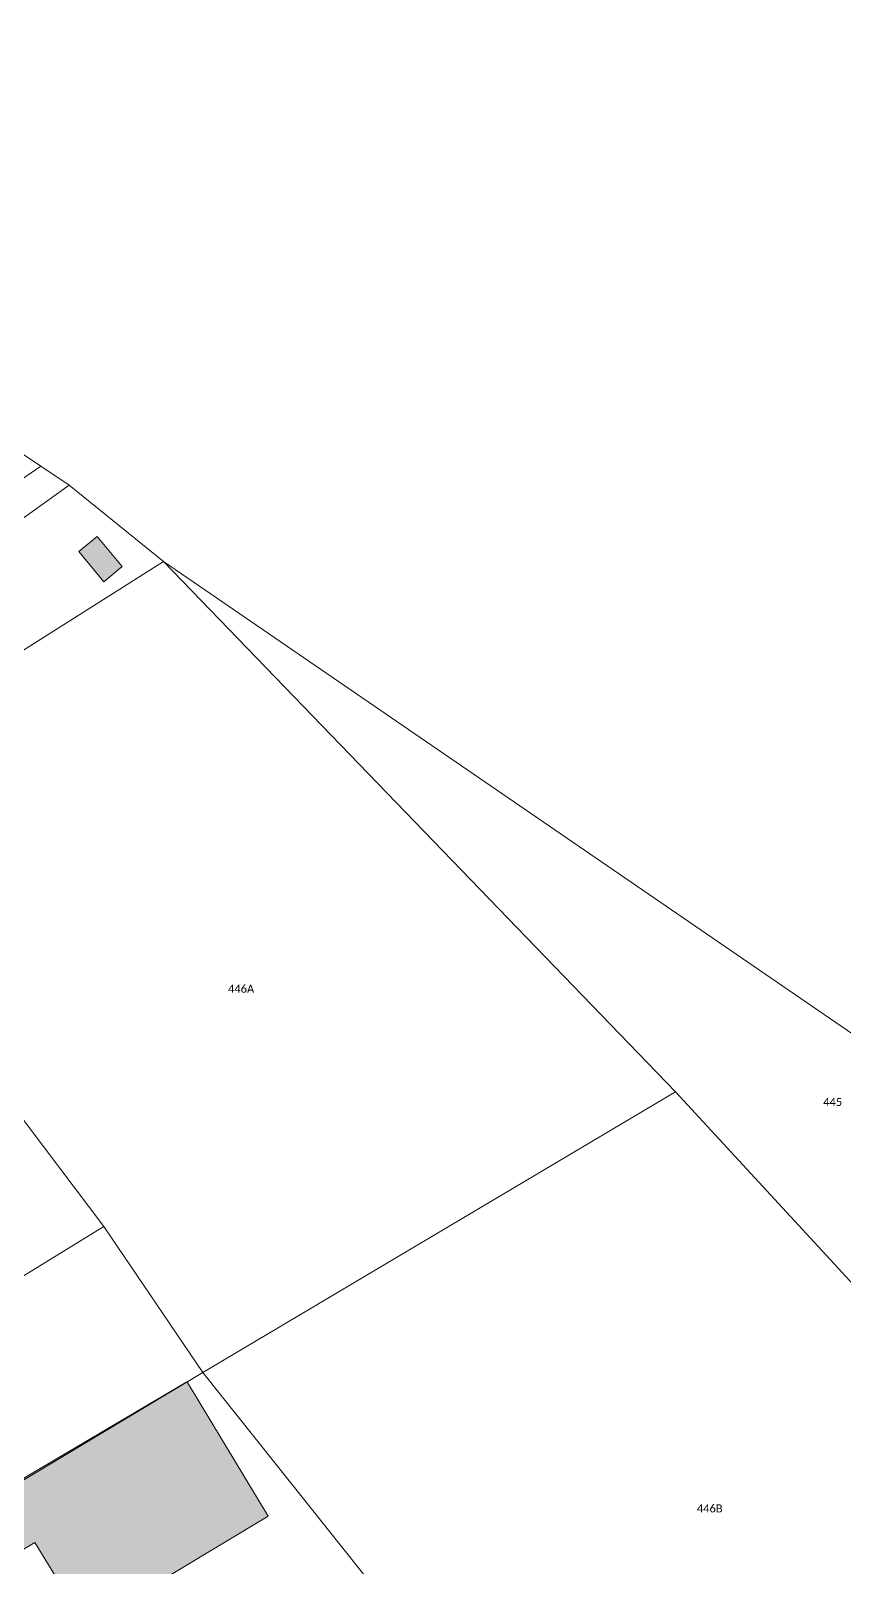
# Model space of a CAD drawing. Header units: metres. Extents: x 113120 to 240396, y 120329 to 242116.
# Drawn here: x 120595.7 to 120677, y 121321.2 to 121474.9 of the extents above; entities that cross this region are included whole.
import ezdxf

# ---------------------------------------------------------------- set-up
doc = ezdxf.new("R2010")
doc.units = ezdxf.units.M
doc.header["$LTSCALE"] = 3
for name, color, linetype, lineweight in [('Bpn_CaPa', 78, 'Continuous', 0), ('Bpn_ReBu', 4, 'Continuous', 0), ('Bpt_CaNu', 7, 'Continuous', 0), ('Hachure bâtiment', 11, 'Continuous', 0)]:
    doc.layers.add(name, color=color, linetype=linetype, lineweight=lineweight)
doc.styles.add('Legend', font='')
doc.styles.get('Legend').set_extended_font_data('Calibri')

msp = doc.modelspace()

# ---------------------------------------------------------------- hatches: boundary and pattern name
at = {"layer": 'Hachure bâtiment'}
h = msp.add_hatch(color=256, dxfattribs=at)
h.dxf.hatch_style = 1
h.paths.add_polyline_path([(120604.82, 121421.27), (120602.99, 121419.75), (120600.47, 121422.78), (120602.32, 121424.3)])
h = msp.add_hatch(color=256, dxfattribs=at)
h.dxf.hatch_style = 1
h.paths.add_polyline_path([(120586.67, 121318.04), (120588.78, 121319.31), (120590.57, 121320.38), (120592.84, 121316.58), (120588.93, 121314.24)], flags=16)
h.paths.add_polyline_path([(120619.42, 121326.33), (120601.17, 121315.37), (120596.09, 121323.7), (120575.02, 121311.03), (120576.29, 121308.78), (120571.69, 121306.02), (120572.4, 121304.77), (120570.66, 121303.66), (120569.07, 121306.77), (120570.64, 121307.63), (120567.26, 121313.5), (120572.11, 121316.24), (120584.45, 121323.94), (120611.11, 121339.65), (120611.35, 121339.69)])

# ---------------------------------------------------------------- linework, layer by layer
at = {"layer": 'Bpn_CaPa'}
for points in [[(120608.96, 121421.8), (120599.52, 121429.43), (120596.67, 121431.33), (120583.26, 121440.26), (120578.06, 121443.72), (120573.3, 121447), (120568.22, 121450.52), (120561.14, 121455.43), (120557.3, 121458.12), (120553.69, 121460.67), (120549.89, 121463.33), (120545.72, 121466.27), (120558, 121475.96), (120615.64, 121521.72), (120623.89, 121528.43), (120628.8, 121525.02), (120631.97, 121522.83), (120635.01, 121520.72), (120637.59, 121524.56), (120663.14, 121505.94), (120861.55, 121361.52), (120749.81, 121325.25), (120608.96, 121421.8)], [(120535.16, 121396.64), (120550.42, 121407.76), (120546.86, 121412.43), (120583.26, 121440.26), (120596.67, 121431.33), (120539.93, 121392.25), (120538.86, 121391.61), (120524.99, 121381.57), (120521.8, 121379.26), (120519.02, 121383.88), (120521.57, 121386.03), (120535.16, 121396.64)], [(120539.93, 121392.25), (120596.67, 121431.33), (120599.52, 121429.43), (120546.3, 121391.26), (120544.67, 121393.61), (120540.96, 121391), (120539.93, 121392.25)], [(120608.96, 121421.8), (120570.65, 121397.55), (120540.06, 121377.11), (120527.48, 121368.66), (120526.12, 121370.87), (120530.64, 121373.78), (120527.45, 121378.17), (120534.99, 121383.18), (120546.3, 121391.26), (120599.52, 121429.43), (120608.96, 121421.8)], [(120608.96, 121421.8), (120660.15, 121368.75), (120612.89, 121340.7), (120602.99, 121355.28), (120592.32, 121369.4), (120581.18, 121383.35), (120570.65, 121397.55), (120608.96, 121421.8)], [(120608.96, 121421.8), (120749.81, 121325.25), (120711.68, 121312.89), (120660.15, 121368.75), (120608.96, 121421.8)], [(120602.99, 121355.28), (120550.41, 121323.01), (120542.78, 121338.2), (120592.32, 121369.4), (120602.99, 121355.28)], [(120660.15, 121368.75), (120711.68, 121312.89), (120699.47, 121309.23), (120701.66, 121304.24), (120657.42, 121284.83), (120653.64, 121289.58), (120650.52, 121293.5), (120647.83, 121296.88), (120612.89, 121340.7), (120660.15, 121368.75)], [(120558.02, 121307.87), (120550.41, 121323.01), (120602.99, 121355.28), (120612.89, 121340.7), (120593.55, 121329.1), (120591.21, 121327.71), (120584.65, 121323.77), (120571.86, 121316.13), (120567.28, 121313.41), (120558.8, 121308.34), (120558.02, 121307.87)], [(120558.02, 121307.87), (120558.8, 121308.34), (120567.28, 121313.41), (120571.86, 121316.13), (120584.65, 121323.77), (120591.21, 121327.71), (120593.55, 121329.1), (120612.89, 121340.7), (120647.83, 121296.88), (120596.68, 121274.85), (120595, 121274.11), (120594.94, 121274.25), (120589.29, 121271.76), (120589.24, 121271.81), (120585.09, 121270.01), (120577.58, 121266.59), (120567.97, 121288.09), (120565.56, 121293.32), (120563.3, 121297.79), (120562.5, 121297.39), (120559.84, 121302.49), (120560.67, 121302.91), (120558.02, 121307.87)]]:
    msp.add_lwpolyline(points, close=True, dxfattribs=at)
at = {"layer": 'Bpn_ReBu'}
for points in [[(120604.82, 121421.27), (120602.99, 121419.75), (120600.47, 121422.78), (120602.32, 121424.3), (120604.82, 121421.27)], [(120619.42, 121326.33), (120601.17, 121315.37), (120596.09, 121323.7), (120575.02, 121311.03), (120576.29, 121308.78), (120571.69, 121306.02), (120572.4, 121304.77), (120570.66, 121303.66), (120569.07, 121306.77), (120570.64, 121307.63), (120567.26, 121313.5), (120572.11, 121316.24), (120584.45, 121323.94), (120611.11, 121339.65), (120611.35, 121339.69), (120619.42, 121326.33)]]:
    msp.add_lwpolyline(points, close=True, dxfattribs=at)

# ---------------------------------------------------------------- texts
at = {"layer": 'Bpt_CaNu', "char_height": 0.8, "attachment_point": 7, "style": 'Legend'}
for s, insert in [('446A', (120615.4, 121378.66)), ('445', (120674.92, 121367.34)), ('446B', (120662.29, 121326.7))]:
    msp.add_mtext(s, dxfattribs=dict(at, insert=insert))

doc.saveas('drawing.dxf')
